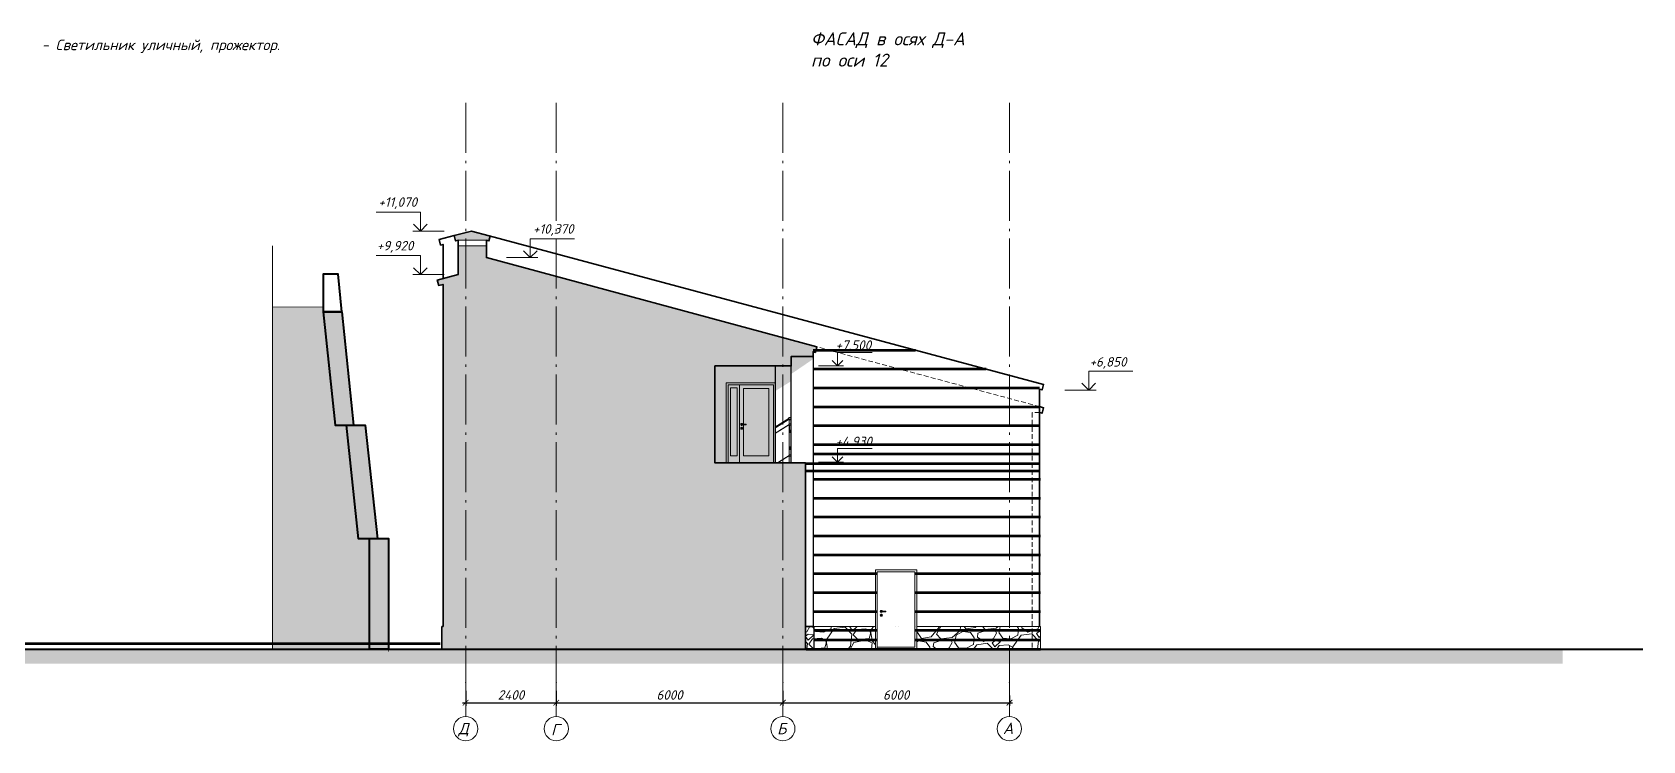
# Model space of a CAD drawing. Header units: millimetres. Extents: x -6419137 to 687965, y -598396 to 179722.
# Drawn here: x 191330 to 233985, y 118087 to 136850 of the extents above; entities that cross this region are included whole.
import ezdxf
from ezdxf.enums import TextEntityAlignment as Align

# ---------------------------------------------------------------- set-up
doc = ezdxf.new("R2010")
doc.units = ezdxf.units.MM
doc.header["$MEASUREMENT"] = 0
doc.linetypes.add('Double Dashed', pattern=[1797.222233, 1325, -211.666656, 63.333344, -197.222233])
doc.linetypes.add('штриховаяX2', pattern=[38.1, 25.4, -12.7])
for name, color, linetype, lineweight in [('graund_Ном._пера__99', 7, 'Continuous', 40), ('Арматура', 72, 'Continuous', 50), ('Двери ArchiCAD_Ном._пера__95', 250, 'Continuous', 5), ('оси_Ном._пера__96', 7, 'Continuous', 5), ('оси_Ном._пера__97', 7, 'Continuous', 20), ('подп стены Инжзащита_Ном._пера__99', 7, 'Continuous', 40), ('размеры_Ном._пера__96', 7, 'Continuous', 5), ('стены наруж_Ном._пера__95', 251, 'Continuous', 13), ('стены02_Ном._пера__99', 7, 'Continuous', 40), ('текст_Ном._пера__1', 7, 'Continuous', 25), ('чертеж_Ном._пера__91', 250, 'Continuous', 5), ('чертеж_Ном._пера__96', 7, 'Continuous', 13), ('чертеж_Ном._пера__97', 7, 'Continuous', 20), ('чертеж_Ном._пера__98', 7, 'Continuous', 35), ('Штриховка', 7, 'Continuous', 5)]:
    doc.layers.add(name, color=color, linetype=linetype, lineweight=lineweight)
for name, color, linetype in [('оси', 7, 'Continuous'), ('стены наруж', 7, 'Continuous'), ('чертеж', 7, 'Continuous')]:
    doc.layers.add(name, color=color, linetype=linetype)
doc.styles.get("Standard").update_dxf_attribs({"font": 'isocpeui.ttf'})
doc.styles.add('СГЕНЕРИР_СТИЛЬ_2', font='gost_2_304-81_type.ttf')
doc.dimstyles.new('STEP', dxfattribs={"dimtxt": 200, "dimasz": 150, "dimexe": 80, "dimexo": 80, "dimgap": 80, "dimtad": 1, "dimdec": 0, "dimzin": 0, "dimdsep": 46, "dimtxsty": 'Standard', "dimblk": 'ARCHTICK', "dimcen": 150, "dimdle": 80, "dimadec": 0, "dimazin": 0, "dimtfac": 1, "dimtdec": 0, "dimtofl": 0, "dimtmove": 1, "dimatfit": 3, "dimfxl": 1, "dimtolj": 1, "dimtzin": 0, "dimarcsym": 0})

# ---------------------------------------------------------------- blocks, each defined once
blk = doc.blocks.new('Стандартный маркер сетки_10')
at = {"layer": 'оси_Ном._пера__96', "linetype": 'Double Dashed'}
for p, q in [((5051, 0), (20403, 0)), ((20403, 0), (21303, 0))]:
    blk.add_line(p, q, dxfattribs=at)
blk.add_point((20403, 0), dxfattribs=at)
blk.add_point((20403, 0), dxfattribs=at)
at = {"layer": 'оси_Ном._пера__97', "linetype": 'Continuous'}
blk.add_circle((21623, 0), 320, dxfattribs=at)
at = {"layer": 'оси_Ном._пера__96', "style": 'СГЕНЕРИР_СТИЛЬ_2'}
blk.add_attdef('AC_MarkerText_1', text='', height=350, rotation=90, dxfattribs=at).set_placement((21973, -173), align=Align.BOTTOM_LEFT)
blk = doc.blocks.new('Элемент разреза_23_2')
at = {"layer": 'чертеж_Ном._пера__96', "linetype": 'Continuous', "lineweight": 30}
for p, q in [((63426, 6060), (63426, 6120)), ((63426, 6120), (63486, 6120)), ((63426, 6060), (63486, 6060)), ((63486, 6060), (63486, 6120)), ((63438, 5780), (63474, 5780)), ((63438, 5724), (63438, 5780)), ((63438, 5724), (63474, 5724)), ((63474, 5724), (63474, 5780)), ((63438, 5336), (63474, 5336)), ((63438, 5279), (63438, 5336)), ((63438, 5279), (63474, 5279)), ((63474, 5279), (63474, 5336))]:
    blk.add_line(p, q, dxfattribs=at)
at = {"layer": 'чертеж_Ном._пера__96', "linetype": 'Continuous'}
for p, q in [((63436, 6060), (63436, 5960)), ((63476, 5960), (63476, 6060)), ((63436, 5960), (63476, 5960)), ((63436, 5920), (63436, 5960)), ((63436, 5920), (63436, 4933)), ((63436, 5920), (63476, 5920)), ((63438, 5780), (63438, 5920)), ((63474, 5920), (63474, 5780)), ((63476, 5920), (63476, 5960)), ((63476, 4931), (63476, 5920)), ((63436, 5139), (63436, 5099)), ((63436, 5139), (63476, 5139)), ((63476, 5139), (63476, 5099)), ((63436, 5099), (63476, 5099))]:
    blk.add_line(p, q, dxfattribs=at)
blk = doc.blocks.new('Отметка высоты (ГОСТ)[26]_3', base_point=(115341, -142))
at = {"layer": 'чертеж_Ном._пера__91', "linetype": 'Continuous'}
for p, q in [((115341, -142), (115341, 308)), ((115341, 308), (116483, 308)), ((114709, -142), (115541, -142))]:
    blk.add_line(p, q, dxfattribs=at)
at = {"layer": 'чертеж_Ном._пера__98', "linetype": 'Continuous', "lineweight": 30}
for q in [(115161, 38), (115521, 38)]:
    blk.add_line((115341, -142), q, dxfattribs=at)
blk = doc.blocks.new('A$C40B03653')
at = {"layer": 'чертеж_Ном._пера__91', "linetype": 'Continuous', "lineweight": 15}
for p, q in [((66, -133), (66, 367)), ((66, 367), (1236, 367)), ((-566, -133), (266, -133))]:
    blk.add_line(p, q, dxfattribs=at)
at = {"layer": 'чертеж_Ном._пера__98', "linetype": 'Continuous'}
for q in [(-114, 47), (246, 47)]:
    blk.add_line((66, -133), q, dxfattribs=at)
blk = doc.blocks.new('_ArchTick')
at = {"color": 0, "linetype": 'ByBlock', "const_width": 0.15}
blk.add_lwpolyline([(-0.5, -0.5), (0.5, 0.5)], dxfattribs=at)
blk = doc.blocks.new('*D67')
at = {"layer": 'Defpoints', "color": 0, "transparency": 16777216}
for p in [(202810, 119488), (205210, 119363), (205210, 119095)]:
    blk.add_point(p, dxfattribs=at)
at = {"layer": 'размеры_Ном._пера__96', "color": 0, "lineweight": -2, "transparency": 16777216}
for p, q in [((202730, 119095), (205290, 119095)), ((202810, 119408), (202810, 119015)), ((205210, 119283), (205210, 119015))]:
    blk.add_line(p, q, dxfattribs=at)
at = {"layer": 'размеры_Ном._пера__96', "color": 0, "lineweight": -2, "transparency": 16777216, "xscale": 150, "yscale": 150, "zscale": 150, "rotation": 180}
blk.add_blockref('_ArchTick', (202810, 119095), dxfattribs=at)
at = {"layer": 'размеры_Ном._пера__96', "color": 0, "lineweight": -2, "transparency": 16777216, "xscale": 150, "yscale": 150, "zscale": 150}
blk.add_blockref('_ArchTick', (205210, 119095), dxfattribs=at)
at = {"layer": 'размеры_Ном._пера__96', "color": 0, "transparency": 16777216, "insert": (204010, 119300), "char_height": 250, "attachment_point": 5}
blk.add_mtext('\\A1;2400', dxfattribs=at)
blk = doc.blocks.new('*D68')
at = {"layer": 'Defpoints', "color": 0, "transparency": 16777216}
for p in [(205210, 119488), (211210, 119363), (211210, 119095)]:
    blk.add_point(p, dxfattribs=at)
at = {"layer": 'размеры_Ном._пера__96', "color": 0, "lineweight": -2, "transparency": 16777216}
for p, q in [((205130, 119095), (211290, 119095)), ((205210, 119408), (205210, 119015)), ((211210, 119283), (211210, 119015))]:
    blk.add_line(p, q, dxfattribs=at)
at = {"layer": 'размеры_Ном._пера__96', "color": 0, "lineweight": -2, "transparency": 16777216, "xscale": 150, "yscale": 150, "zscale": 150, "rotation": 180}
blk.add_blockref('_ArchTick', (205210, 119095), dxfattribs=at)
at = {"layer": 'размеры_Ном._пера__96', "color": 0, "lineweight": -2, "transparency": 16777216, "xscale": 150, "yscale": 150, "zscale": 150}
blk.add_blockref('_ArchTick', (211210, 119095), dxfattribs=at)
at = {"layer": 'размеры_Ном._пера__96', "color": 0, "transparency": 16777216, "insert": (208210, 119300), "char_height": 250, "attachment_point": 5}
blk.add_mtext('\\A1;6000', dxfattribs=at)
blk = doc.blocks.new('*D69')
at = {"layer": 'Defpoints', "color": 0, "transparency": 16777216}
for p in [(211210, 119488), (217210, 119363), (217210, 119095)]:
    blk.add_point(p, dxfattribs=at)
at = {"layer": 'размеры_Ном._пера__96', "color": 0, "lineweight": -2, "transparency": 16777216}
for p, q in [((211130, 119095), (217290, 119095)), ((211210, 119408), (211210, 119015)), ((217210, 119283), (217210, 119015))]:
    blk.add_line(p, q, dxfattribs=at)
at = {"layer": 'размеры_Ном._пера__96', "color": 0, "lineweight": -2, "transparency": 16777216, "xscale": 150, "yscale": 150, "zscale": 150, "rotation": 180}
blk.add_blockref('_ArchTick', (211210, 119095), dxfattribs=at)
at = {"layer": 'размеры_Ном._пера__96', "color": 0, "lineweight": -2, "transparency": 16777216, "xscale": 150, "yscale": 150, "zscale": 150}
blk.add_blockref('_ArchTick', (217210, 119095), dxfattribs=at)
at = {"layer": 'размеры_Ном._пера__96', "color": 0, "transparency": 16777216, "insert": (214210, 119300), "char_height": 250, "attachment_point": 5}
blk.add_mtext('\\A1;6000', dxfattribs=at)

msp = doc.modelspace()

# ---------------------------------------------------------------- hatches: boundary and pattern name
at = {"layer": 'стены наруж'}
h = msp.add_hatch(color=256, dxfattribs=at)
h.dxf.hatch_style = 1
h.set_gradient(color1=(179, 178, 168), color2=(248, 250, 245), rotation=270, tint=1, name='CURVED')
h.paths.add_polyline_path([(202810, 131543), (202508.7, 131463.9), (202544.3, 131322.8), (202610, 131339.3)])
h.paths.add_polyline_path([(202964.8, 131583.8), (202810, 131543), (202610, 131339.3), (203360, 131339.3)])
h.paths.add_polyline_path([(203457.9, 131451.6), (202964.8, 131583.8), (203360, 131339.3), (203425.6, 131322.8)])
h.paths.add_polyline_path([(202210.3, 130328), (202056.6, 130290.4), (202095.5, 130145), (202210, 130172.7)])
h.paths.add_polyline_path([(212002.7, 128545.8), (203360, 130882.6), (203360, 131189.3), (202610.4, 131189.3), (202609.5, 130433.8), (202210.2, 130328), (202210, 129857.4), (202210, 128293.2), (202210, 128242.7), (202210, 120512.2), (211810.1, 120512.2), (211810.1, 125442.6), (209410.1, 125442.6), (209410.1, 128012.6), (211430.6, 128012.6), (211430.6, 128266.5), (212010.1, 128266.7), (212010.1, 128389.3), (212072.6, 128371.3), (212111.4, 128516.7), (212027, 128539.3), (212014.7, 128542.6)])
h = msp.add_hatch(color=256, dxfattribs=at)
h.dxf.hatch_style = 1
h.set_gradient(color1=(44, 89, 44), color2=(219, 228, 205), rotation=270, tint=1)
h.paths.add_polyline_path([(200762.6, 120512.6), (200762.6, 123442.1), (200465.5, 123442.1), (200150.2, 126442.1), (199850.2, 126442.1), (199534.8, 129442.1), (199034.8, 129442.1), (199035.3, 129572.2), (197698.1, 129572.2), (197698.1, 120512.6)])
h = msp.add_hatch(color=256, dxfattribs=at)
h.dxf.hatch_style = 1
h.set_gradient(color1=(111, 118, 149), color2=(228, 233, 236), rotation=180, tint=1)
h.paths.add_polyline_path([(211010, 127347.4), (211430.6, 127609.9), (211430.6, 127797.2), (212010.1, 128193.3), (212010.1, 128266.7), (211430.6, 128266.5), (211430.6, 128012.6), (209410.1, 128012.6), (209410.1, 125442.6), (211010, 125442.6)])
h = msp.add_hatch(color=256, dxfattribs=at)
h.dxf.hatch_style = 1
h.set_gradient(color1=(111, 118, 149), color2=(228, 233, 236), rotation=180, tint=1)
h.paths.add_polyline_path([(211370.6, 126580.4), (211370.6, 126642.6), (211010, 126415.9), (211010, 126353.7)])
h = msp.add_hatch(color=256, dxfattribs=at)
h.dxf.hatch_style = 1
h.set_gradient(color1=(111, 118, 149), color2=(228, 233, 236), rotation=180, tint=1)
h.paths.add_polyline_path([(211382.6, 126444.4), (211382.6, 126482.6), (211010, 126248.4), (211010, 126210.1)])
h = msp.add_hatch(color=256, dxfattribs=at)
h.dxf.hatch_style = 1
h.set_gradient(color1=(111, 118, 149), color2=(228, 233, 236), rotation=180, tint=1)
h.paths.add_polyline_path([(211034.1, 125442.6), (211095, 125442.6), (211382.6, 125623.4), (211382.6, 125661.7)])
at = {"layer": 'стены наруж_Ном._пера__95', "true_color": 0x33201a}
h = msp.add_hatch(color=19, dxfattribs=at)
h.dxf.hatch_style = 1
h.paths.add_polyline_path([(165959.4, 120512.6), (165959.4, 120125.1), (231866.6, 120125.1), (231866.6, 120512.6)])
at = {"layer": 'Штриховка', "lineweight": 5, "true_color": 0x7d6554}
h = msp.add_hatch(dxfattribs=at)
h.set_pattern_fill('GRAVEL', color=37, scale=1200, angle=12)
h.set_pattern_definition([(240.012788, (595.625, 1353.41), (-7144.770706, -12559.94632), [161.443, -15982.9057]), (196.96974, (514.935, 1213.58), (13835.831422, 4167.705469), [277.0416, -27427.1097]), (144.510447, (249.956, 1132.72), (14482.205528, -10416.60804), [195.3456, -19339.239]), (279.27369, (-145.443, 741.975), (-3816.103459, 23725.036447), [252.2856, -24976.2696]), (304.833654, (-104.79, 492.986), (-8862.813952, 12837.855306), [247.386, -24491.248]), (9.27369, (36.52, 289.93), (-23725.036447, -3816.103459), [252.2856, -24976.2696]), (49.69424, (285.507, 330.584), (-12764.162282, -14981.1935856), [333.635, -33029.8183]), (84.255328, (501.324, 585.015), (2727.5712086, 27569.554862), [314.9856, -31183.586]), (133.429566, (532.85, 898.42), (-12633.639344, 13263.15034), [253.14, -25060.8877]), (187.23636, (358.83, 1082.25), (13161.04236, 1570.657198), [288.9984, -14160.915]), (234.397438, (72.13, 1045.85), (-11340.891132, -15905.4766775), [373.7376, -37000.05]), (150.814075, (1019.09, 977.24), (-9713.40402, 5296.20452), [127.561, -12628.614]), (183.469234, (907.724, 1039.44), (15758.09063, 895.868135), [242.6844, -24025.8137]), (237, (665.5, 1024.76), (249.494, -1173.777), [169.705, -1527.351]), (215.19859, (553.38, 1148.14), (5369.89755, 3595.02439), [91.3896, -9047.538]), (303.80141, (478.7, 1095.47), (-1922.2592, 3271.83733), [129.2436, -6332.954]), (42.96376, (550.6, 988.07), (3022.3433, 3096.03633), [209.915, -6787.2275]), (173.56505, (704.2, 1131.13), (2597.04827, -674.78906), [151.789, -3642.944]), (28.38954, (-202.09, 950.76), (10989.289122, 6016.271652), [212.64, -21051.414]), (82.346176, (-15.02, 1051.86), (-1950.674165, -13909.524446), [178.393, -17660.8893]), (305.19859, (654.31, 1365.89), (-3595.02439, 5369.89755), [182.778, -8956.15]), (355.61046, (759.67, 1216.53), (-12486.253296, 1026.391073), [212.64, -21051.414]), (351.443955, (-47.4, 223.02), (-6367.87366, 1100.0841), [205.056, -10047.7485]), (306.77514, (155.37, 192.51), (-8613.319923, 11664.078185), [171.8136, -17009.5717]), (78.80141, (915.55, 194.6), (1100.0841, 6367.87366), [182.778, -8956.15]), (29.354025, (951.044, 373.904), (-14261.126456, -7938.53086), [201.157, -19914.5083]), (81.443955, (340.4, 72.35), (-1100.0841, -6367.87366), [102.528, -10150.2765]), (113.30993, (845.12, 179.64), (-2171.75324, 4445.61445), [61.188, -6057.6354]), (177.96376, (820.9, 235.83), (3770.8254, -425.29503), [247.386, -4700.341]), (198.009006, (573.68, 244.62), (11488.27718, 3668.71741), [229.26, -22696.708]), (315.69007, (573.06, 882.43), (-1672.7652, 2098.0602), [173.0664, -4153.595]), (5.157227, (696.897, 761.534), (20453.199113, 1893.844251), [302.153, -29913.075]), (72.945396, (997.83, 788.7), (-2948.65028, -9214.41596), [123.547, -12231.209]), (102, (1034.1, 906.8), (-1423.271, 924.283), [72, -1128]), (132.256437, (542.72, 274.84), (6441.566686, -7218.46373), [166.709, -16504.224]), (60.012788, (430.61, 398.23), (7144.770706, 12559.94632), [322.8864, -15821.4625]), (12, (592, 677.9), (924.283, 1423.271), [312, -888]), (337.304846, (897.176, 742.765), (13484.229412, -5721.499556), [189.737, -18783.929]), (266.054604, (1072.22, 669.56), (-175.801, -4944.60251), [174.7224, -8561.4095]), (219.645975, (1060.2, 495.25), (-19806.825007, -16478.157759), [284.478, -28163.369]), (187.426079, (841.15, 313.74), (-15508.5966, -2069.645256), [300.959, -29794.888])])
h.paths.add_polyline_path([(217210.1, 121112.6), (213660, 121112.6), (213660, 120512.6), (217210.1, 120512.6)])
h.paths.add_polyline_path([(218030.1, 121112.6), (217210.1, 121112.6), (217210.1, 120512.6), (218030.1, 120512.6)])
h.paths.add_polyline_path([(211810.1, 121112.5), (211810.1, 120512.7), (214760, 120512.7), (214760, 121112.5)])

# ---------------------------------------------------------------- linework, layer by layer
at = {"layer": 'Арматура', "lineweight": 53}
for points in [[(212010.1, 128432.6), (214725, 128432.6)], [(212010.1, 127932.6), (216591, 127932.6)], [(212010.1, 127432.6), (218010.1, 127432.6)], [(212010.1, 126932.6), (218010.1, 126932.6)], [(212010.1, 126432.6), (218010.1, 126432.6)], [(212010.1, 125932.6), (218010.1, 125932.6)], [(212010.1, 125682.6), (218010.1, 125682.6)], [(212010.1, 125012.6), (218030.1, 125012.6)], [(212010.1, 124512.6), (218030.1, 124512.6)], [(212010.1, 124012.6), (218030.1, 124012.6)], [(212010.1, 123512.6), (218030.1, 123512.6)], [(212010.1, 123012.6), (218030.1, 123012.6)], [(212010.1, 122512.6), (213710, 122512.6)], [(214710, 122512.6), (218030.1, 122512.6)], [(212010.1, 122012.6), (213710, 122012.6)], [(214710, 122012.6), (218030.1, 122012.6)], [(212010.1, 121512.6), (213710, 121512.6)], [(214710, 121512.6), (218030.1, 121512.6)], [(212030.1, 121012.6), (213710, 121012.6)], [(212030.1, 120762.6), (213710, 120762.6)], [(214710, 121012.6), (218030.1, 121012.6)], [(214710, 120762.6), (218030.1, 120762.6)]]:
    msp.add_lwpolyline(points, dxfattribs=at)
at = {"layer": 'Арматура', "color": 20, "lineweight": 53}
for points in [[(211810.1, 125432.6), (218010.1, 125432.6)], [(211810.1, 125232.6), (218010.1, 125232.6)], [(170441.4, 120662.6), (202131.4, 120662.6)], [(211830.1, 120512.6), (218030.1, 120512.6)]]:
    msp.add_lwpolyline(points, dxfattribs=at)
at = {"layer": 'Двери ArchiCAD_Ном._пера__95', "linetype": 'Continuous'}
for p, q in [((210099, 126476.1), (210095.3, 126462.6)), ((210095.3, 126462.6), (210099, 126449.1)), ((210099, 126376.1), (210095.3, 126362.6)), ((210095.3, 126362.6), (210099, 126349.1)), ((210108.8, 126486), (210099, 126476.1)), ((210099, 126449.1), (210108.8, 126439.2)), ((210108.8, 126386), (210099, 126376.1)), ((210099, 126349.1), (210108.8, 126339.2)), ((210122.3, 126489.6), (210108.8, 126486)), ((210108.8, 126439.2), (210122.3, 126435.6)), ((210122.3, 126389.6), (210108.8, 126386)), ((210108.8, 126339.2), (210122.3, 126335.6)), ((210115.3, 126469.7), (210112.3, 126462.6)), ((210112.3, 126462.6), (210115.3, 126455.5)), ((210116.8, 126469.7), (210114.1, 126462.6)), ((210114.1, 126462.6), (210116.8, 126455.5)), ((210114.9, 126372.3), (210115.6, 126374.3)), ((210117.3, 126367), (210114.9, 126372.3)), ((210122.3, 126472.6), (210115.3, 126469.7)), ((210115.3, 126455.5), (210122.3, 126452.6)), ((210115.6, 126374.3), (210117, 126377.8)), ((210117, 126377.8), (210122.3, 126380)), ((210117.3, 126367), (210117.3, 126365.5)), ((210117.3, 126365.5), (210117.3, 126362.6)), ((210117.3, 126362.6), (210117.3, 126359.7)), ((210117.3, 126359.7), (210117.3, 126354)), ((210117.3, 126354), (210117.3, 126350.1)), ((210117.3, 126350.1), (210118.8, 126346.6)), ((210118.8, 126346.6), (210122.3, 126345.1)), ((210121.6, 126469.7), (210119.5, 126462.6)), ((210119.5, 126462.6), (210121.6, 126455.5)), ((210135.8, 126486), (210122.3, 126489.6)), ((210122.3, 126472.6), (210123.5, 126472.6)), ((210122.3, 126452.6), (210123.5, 126452.6)), ((210122.3, 126435.6), (210135.8, 126439.2)), ((210135.8, 126386), (210122.3, 126389.6)), ((210122.3, 126380), (210127.7, 126377.8)), ((210122.3, 126345.1), (210125.9, 126346.6)), ((210122.3, 126335.6), (210135.8, 126339.2)), ((210123.5, 126472.6), (210126.7, 126472.6)), ((210123.5, 126452.6), (210126.7, 126452.6)), ((210125.9, 126346.6), (210127.3, 126350.1)), ((210126.7, 126472.6), (210131.6, 126472.6)), ((210126.7, 126452.6), (210131.6, 126452.6)), ((210127.3, 126365.5), (210127.3, 126367)), ((210127.3, 126365.5), (210127.3, 126362.6)), ((210127.3, 126362.6), (210127.3, 126359.7)), ((210127.3, 126359.7), (210127.3, 126354)), ((210127.3, 126354), (210127.3, 126350.1)), ((210128.9, 126469.7), (210127.7, 126462.6)), ((210127.7, 126462.6), (210128.9, 126455.5)), ((210127.7, 126377.8), (210129.1, 126374.3)), ((210129.1, 126374.3), (210129.8, 126372.3)), ((210131.6, 126472.6), (210137.3, 126472.6)), ((210131.6, 126452.6), (210137.3, 126452.6)), ((210145.7, 126476.1), (210135.8, 126486)), ((210135.8, 126439.2), (210145.7, 126449.1)), ((210145.7, 126376.1), (210135.8, 126386)), ((210135.8, 126339.2), (210145.7, 126349.1)), ((210137.3, 126472.6), (210217.3, 126472.6)), ((210137.3, 126452.6), (210217.3, 126452.6)), ((210146.7, 126472.6), (210145.7, 126476.1)), ((210145.7, 126449.1), (210146.7, 126452.6)), ((210149.3, 126362.6), (210145.7, 126376.1)), ((210145.7, 126349.1), (210149.3, 126362.6)), ((210217.3, 126472.6), (210223.1, 126472.6)), ((210217.3, 126452.6), (210223.1, 126452.6)), ((210223.1, 126472.6), (210228, 126472.6)), ((210223.1, 126452.6), (210228, 126452.6)), ((210225.8, 126469.7), (210227, 126462.6)), ((210227, 126462.6), (210225.8, 126455.5)), ((210228, 126472.6), (210231.2, 126472.6)), ((210228, 126452.6), (210231.2, 126452.6)), ((210231.2, 126472.6), (210232.3, 126472.6)), ((210231.2, 126452.6), (210232.3, 126452.6)), ((210232.3, 126472.6), (210239.4, 126469.7)), ((210239.4, 126455.5), (210232.3, 126452.6)), ((210233.1, 126469.7), (210235.2, 126462.6)), ((210235.2, 126462.6), (210233.1, 126455.5)), ((210237.9, 126469.7), (210240.6, 126462.6)), ((210240.6, 126462.6), (210237.9, 126455.5)), ((210239.4, 126469.7), (210242.3, 126462.6)), ((210242.3, 126462.6), (210239.4, 126455.5))]:
    msp.add_line(p, q, dxfattribs=at)
at = {"layer": 'подп стены Инжзащита_Ном._пера__99', "color": 251, "linetype": 'Continuous', "true_color": 0x666666, "flags": 128}
msp.add_lwpolyline([(199534.8, 129442.1), (199534.8, 129442.1), (199429.7, 130442.1), (199035.3, 130442.1), (199035.3, 129742.1), (199035.3, 129742.1), (199035.3, 129442.1), (199534.8, 129442.1)], dxfattribs=at)
at = {"layer": 'подп стены Инжзащита_Ном._пера__99', "linetype": 'Continuous', "flags": 128}
for points in [[(199535.4, 129442.1), (199034.3, 129442.1), (199350.2, 126442.1), (199850.2, 126442.1), (199535.4, 129442.1)], [(199650.2, 126442.1), (200150.2, 126442.1), (200473, 123436.2), (199973, 123436.2), (199650.2, 126442.1)]]:
    msp.add_lwpolyline(points, dxfattribs=at)
msp.add_lwpolyline([(200262.6, 123442.1), (200762.6, 123442.1), (200762.6, 120512.6), (200262.6, 120512.6)], close=True, dxfattribs=at)
at = {"layer": 'подп стены Инжзащита_Ном._пера__99', "color": 251}
msp.add_lwpolyline([(165959.4, 120512.6), (233984.9, 120512.6)], dxfattribs=at)
at = {"layer": 'стены наруж_Ном._пера__95'}
for points in [[(197698.1, 131190.9), (197698.1, 120512.6)], [(202408.7, 120512.6), (203445.6, 120512.6)]]:
    msp.add_lwpolyline(points, dxfattribs=at)
at = {"layer": 'стены наруж_Ном._пера__95', "lineweight": 30}
msp.add_lwpolyline([(211430.6, 128012.6), (211010, 128012.6), (211010, 125442.6), (211430.6, 125442.6)], close=True, dxfattribs=at)
msp.add_lwpolyline([(212010.1, 128266.7), (212010.1, 121112.4), (212030.1, 121112.4), (212030.1, 120512.4)], dxfattribs=at)
at = {"layer": 'стены наруж_Ном._пера__95'}
for points in [[(209997.8, 127432.8), (209826.7, 127432.8), (209826.7, 125628.1), (209997.8, 125628.1)], [(210164, 127413.1), (210837.7, 127413.1), (210837.7, 125628.1), (210164, 125628.1)]]:
    msp.add_lwpolyline(points, close=True, dxfattribs=at)
at = {"layer": 'стены02_Ном._пера__99', "color": 254, "linetype": 'штриховаяX2', "lineweight": 9, "ltscale": 5, "true_color": 0xd3d2db}
for points in [[(212002.7, 128545.8), (218008.1, 126936.7)], [(218013, 126776.5), (217813, 126776.5), (217813, 120512.6)]]:
    msp.add_lwpolyline(points, dxfattribs=at)
at = {"layer": 'чертеж_Ном._пера__91', "linetype": 'Continuous'}
for p, q in [((213795, 121526.1), (213791.4, 121512.6)), ((213791.4, 121512.6), (213795, 121499.1)), ((213795, 121426.1), (213791.4, 121412.6)), ((213791.4, 121412.6), (213795, 121399.1)), ((213804.9, 121536), (213795, 121526.1)), ((213795, 121499.1), (213804.9, 121489.2)), ((213804.9, 121436), (213795, 121426.1)), ((213795, 121399.1), (213804.9, 121389.2)), ((213818.4, 121539.6), (213804.9, 121536)), ((213804.9, 121489.2), (213818.4, 121485.6)), ((213818.4, 121439.6), (213804.9, 121436)), ((213804.9, 121389.2), (213818.4, 121385.6)), ((213811.3, 121519.7), (213808.4, 121512.6)), ((213808.4, 121512.6), (213811.3, 121505.5)), ((213812.8, 121519.7), (213810.1, 121512.6)), ((213810.1, 121512.6), (213812.8, 121505.5)), ((213810.9, 121422.3), (213811.6, 121424.3)), ((213813.4, 121417), (213810.9, 121422.3)), ((213818.4, 121522.6), (213811.3, 121519.7)), ((213811.3, 121505.5), (213818.4, 121502.6)), ((213811.6, 121424.3), (213813, 121427.8)), ((213813, 121427.8), (213818.4, 121430)), ((213813.4, 121417), (213813.4, 121415.5)), ((213813.4, 121415.5), (213813.4, 121412.6)), ((213813.4, 121412.6), (213813.4, 121409.7)), ((213813.4, 121409.7), (213813.4, 121404)), ((213813.4, 121404), (213813.4, 121400.1)), ((213813.4, 121400.1), (213814.8, 121396.6)), ((213814.8, 121396.6), (213818.4, 121395.1)), ((213817.7, 121519.7), (213815.6, 121512.6)), ((213815.6, 121512.6), (213817.7, 121505.5)), ((213831.9, 121536), (213818.4, 121539.6)), ((213818.4, 121522.6), (213819.5, 121522.6)), ((213818.4, 121502.6), (213819.5, 121502.6)), ((213818.4, 121485.6), (213831.9, 121489.2)), ((213831.9, 121436), (213818.4, 121439.6)), ((213818.4, 121430), (213823.7, 121427.8)), ((213818.4, 121395.1), (213821.9, 121396.6)), ((213818.4, 121385.6), (213831.9, 121389.2)), ((213819.5, 121522.6), (213822.8, 121522.6)), ((213819.5, 121502.6), (213822.8, 121502.6)), ((213821.9, 121396.6), (213823.4, 121400.1)), ((213822.8, 121522.6), (213827.6, 121522.6)), ((213822.8, 121502.6), (213827.6, 121502.6)), ((213823.4, 121415.5), (213823.4, 121417)), ((213823.4, 121415.5), (213823.4, 121412.6)), ((213823.4, 121412.6), (213823.4, 121409.7)), ((213823.4, 121409.7), (213823.4, 121404)), ((213823.4, 121404), (213823.4, 121400.1)), ((213824.9, 121519.7), (213823.7, 121512.6)), ((213823.7, 121512.6), (213824.9, 121505.5)), ((213823.7, 121427.8), (213825.1, 121424.3)), ((213825.1, 121424.3), (213825.8, 121422.3)), ((213827.6, 121522.6), (213833.4, 121522.6)), ((213827.6, 121502.6), (213833.4, 121502.6)), ((213841.7, 121526.1), (213831.9, 121536)), ((213831.9, 121489.2), (213841.7, 121499.1)), ((213841.7, 121426.1), (213831.9, 121436)), ((213831.9, 121389.2), (213841.7, 121399.1)), ((213833.4, 121522.6), (213913.4, 121522.6)), ((213833.4, 121502.6), (213913.4, 121502.6)), ((213842.7, 121522.6), (213841.7, 121526.1)), ((213841.7, 121499.1), (213842.7, 121502.6)), ((213845.4, 121412.6), (213841.7, 121426.1)), ((213841.7, 121399.1), (213845.4, 121412.6)), ((213913.4, 121522.6), (213919.1, 121522.6)), ((213913.4, 121502.6), (213919.1, 121502.6)), ((213919.1, 121522.6), (213924, 121522.6)), ((213919.1, 121502.6), (213924, 121502.6)), ((213921.9, 121519.7), (213923, 121512.6)), ((213923, 121512.6), (213921.9, 121505.5)), ((213924, 121522.6), (213927.2, 121522.6)), ((213924, 121502.6), (213927.2, 121502.6)), ((213927.2, 121522.6), (213928.4, 121522.6)), ((213927.2, 121502.6), (213928.4, 121502.6)), ((213928.4, 121522.6), (213935.4, 121519.7)), ((213935.4, 121505.5), (213928.4, 121502.6)), ((213929.1, 121519.7), (213931.2, 121512.6)), ((213931.2, 121512.6), (213929.1, 121505.5)), ((213933.9, 121519.7), (213936.6, 121512.6)), ((213936.6, 121512.6), (213933.9, 121505.5)), ((213935.4, 121519.7), (213938.4, 121512.6)), ((213938.4, 121512.6), (213935.4, 121505.5))]:
    msp.add_line(p, q, dxfattribs=at)
at = {"layer": 'чертеж_Ном._пера__91'}
for points in [[(213660, 120512.6), (213660, 122612.6), (214760, 122612.6), (214760, 120512.6)], [(213710, 120512.6), (213710, 122562.6), (214710, 122562.6), (214710, 120562.6), (213710, 120562.6)]]:
    msp.add_lwpolyline(points, dxfattribs=at)
for points in [[(212030.1, 121112.4), (213660, 121112.5), (213660, 120512.7), (212030.1, 120512.6)], [(214760, 121112.6), (218030.1, 121112.6), (218030.1, 120512.6), (214760, 120512.6)]]:
    msp.add_lwpolyline(points, close=True, dxfattribs=at)
at = {"layer": 'чертеж_Ном._пера__96'}
msp.add_lwpolyline([(202610, 131339.3), (203360, 131339.3), (203360, 131189.3), (202610, 131189.3)], close=True, dxfattribs=at)
at = {"layer": 'чертеж_Ном._пера__97'}
for points in [[(209710, 125462.6), (209710, 127562.6), (211010, 127562.6), (211010, 125462.6)], [(209760, 125462.6), (209760, 127512.6), (210960, 127512.6), (210960, 125462.6)], [(210060, 127512.6), (210060, 125462.6)]]:
    msp.add_lwpolyline(points, dxfattribs=at)
at = {"layer": 'чертеж_Ном._пера__98'}
for points in [[(202210, 121112.6), (202210, 130172.7), (202095.5, 130145), (202057.4, 130287.5), (202610, 130433.8), (202610, 131339.3), (202544.3, 131322.8), (202508.7, 131463.9), (202964.8, 131583.8), (203433.3, 131458.2)], [(202210.3, 130328), (202210.3, 131229.6), (202144.7, 131213.1), (202108, 131358.5), (202508.7, 131463.9)], [(212010.1, 128239.3), (212010.1, 128389.3), (212072.6, 128371.4), (212111.4, 128516.7), (203360, 130882.6), (203360, 131339.3), (203425.6, 131322.8), (203457.9, 131451.6)], [(203433.3, 131458.2), (218113.8, 127524.6), (218074.1, 127376.4), (218010.1, 127393.5), (218010.1, 121112.6)], [(212010.1, 128389.3), (212010.1, 128266.7), (211430.6, 128266.5), (211430.6, 128012.6), (209410.1, 128012.6), (209410.1, 125442.6), (211810.1, 125442.6), (211810.1, 120512.6)], [(218008.1, 126936.7), (218116.7, 126907.6), (218077, 126759.4), (218013, 126776.5)], [(202180.1, 120512.6), (202180.1, 121112.6), (202210, 121112.6)], [(212030.1, 121112.4), (211810.1, 121112.4)]]:
    msp.add_lwpolyline(points, dxfattribs=at)
msp.add_lwpolyline([(199534.8, 129442.1, 0, 0, 0), (199034.8, 129442.1, 0, 0, 0), (199035.3, 129572.2, 20, 20, 0), (197698.1, 129572.2, 20, 20, 0)], format="xyseb", dxfattribs=at)
at = {"layer": 'чертеж_Ном._пера__98', "const_width": 20}
msp.add_lwpolyline([(199034.8, 129442.1), (199534.8, 129442.1), (199850.2, 126442.1), (200150.2, 126442.1), (200465.5, 123442.1), (200762.6, 123442.1), (200762.6, 120442.1)], dxfattribs=at)

# ---------------------------------------------------------------- block references
at = {"layer": 'оси_Ном._пера__96', "linetype": 'Continuous', "lineweight": 13}
ref = msp.add_blockref('Стандартный маркер сетки_10', (202810, 140030), dxfattribs=dict(at, zscale=1000, rotation=270))
ref.add_attrib('AC_MarkerText_1', 'Д', (202618.9, 118261.9), dxfattribs={"layer": 'оси', "color": 7, "linetype": 'Continuous', "lineweight": 13, "height": 300})
ref = msp.add_blockref('Стандартный маркер сетки_10', (205210, 140030), dxfattribs=dict(at, zscale=1000, rotation=270))
ref.add_attrib('AC_MarkerText_1', 'Г', (205071.8, 118230.7), dxfattribs={"layer": 'оси', "color": 7, "linetype": 'Continuous', "lineweight": 13, "height": 300})
ref = msp.add_blockref('Стандартный маркер сетки_10', (211210, 140030), dxfattribs=dict(at, zscale=1000, rotation=270))
ref.add_attrib('AC_MarkerText_1', 'Б', (211058.4, 118258.9), dxfattribs={"layer": 'оси', "color": 7, "linetype": 'Continuous', "lineweight": 13, "height": 300})
ref = msp.add_blockref('Стандартный маркер сетки_10', (217210.1, 140030), dxfattribs=dict(at, zscale=1000, rotation=270))
ref.add_attrib('AC_MarkerText_1', 'А', (217042, 118267.9), dxfattribs={"layer": 'оси', "color": 7, "linetype": 'Continuous', "lineweight": 13, "height": 300})
at = {"layer": 'чертеж', "color": 1, "xscale": -1}
msp.add_blockref('Элемент разреза_23_2', (274856.3, 120522.4), dxfattribs=at)
at = {"layer": 'чертеж_Ном._пера__91', "linetype": 'Continuous', "xscale": 0.8, "yscale": 0.8, "zscale": 0.8}
for p in [(212658.2, 128012.6), (212658.2, 125462.6)]:
    msp.add_blockref('Отметка высоты (ГОСТ)[26]_3', p, dxfattribs=at)
at = {"layer": 'чертеж_Ном._пера__96', "xscale": -1}
for p in [(201676.5, 131716.5), (201676.6, 130566.5)]:
    msp.add_blockref('A$C40B03653', p, dxfattribs=at)
at = {"layer": 'чертеж_Ном._пера__96'}
for p in [(204454.3, 131015.4), (219244.8, 127505.9)]:
    msp.add_blockref('A$C40B03653', p, dxfattribs=at)

# ---------------------------------------------------------------- texts
at = {"layer": 'graund_Ном._пера__99', "linetype": 'Continuous', "insert": (191579.3, 136475.8), "char_height": 280, "attachment_point": 4}
msp.add_mtext('- Светильник уличный, прожектор.', dxfattribs=at)
at = {"layer": 'подп стены Инжзащита_Ном._пера__99'}
for s, p in [('+7.500', (212604.4, 128439.7)), ('+4.930', (212604.4, 125889.7))]:
    msp.add_text(s, height=250, dxfattribs=at).set_placement(p)
at = {"layer": 'подп стены Инжзащита_Ном._пера__99', "char_height": 250, "attachment_point": 9}
for s, insert in [('+11,070{\\A1;\\H0.66x;\\S^  ;}', (201627, 132168)), ('+10,370{\\A1;\\H0.66x;\\S^  ;}', (205773.1, 131457.6)), ('+9,920{\\A1;\\H0.66x;\\S^  ;}', (201529.1, 131012.6)), ('+6,850{\\A1;\\H0.66x;\\S^  ;}', (220416.9, 127936.9))]:
    msp.add_mtext(s, dxfattribs=dict(at, insert=insert))
at = {"layer": 'текст_Ном._пера__1', "linetype": 'Continuous', "insert": (211954.6, 136847.3), "char_height": 230, "attachment_point": 1, "line_spacing_factor": 0.981818}
msp.add_mtext('{\\fISOCPEUR|b1|i1|c204|p34;\\H1.5x;ФАСАД в осях Д-А\\Pпо оси 12}', dxfattribs=at)

# ---------------------------------------------------------------- dimensions: what is measured, and where the dimension line sits
at = {"layer": 'размеры_Ном._пера__96'}
for base, p1, p2, picture, middle in [((205210, 119094.9), (202810, 119488), (205210, 119362.8), '*D67', (204010, 119094.9)), ((211210, 119094.9), (205210, 119488), (211210, 119362.8), '*D68', (208210, 119094.9)), ((217210, 119094.9), (211210, 119488), (217210, 119362.8), '*D69', (214210, 119094.9))]:
    dim = msp.add_linear_dim(base=base, p1=p1, p2=p2, dimstyle='STEP', override={"dimtxt": 250}, dxfattribs=at)
    dim.commit()
    dim.dimension.update_dxf_attribs({"geometry": picture, "text_midpoint": middle, "dimtype": 160})

doc.saveas('drawing.dxf')
